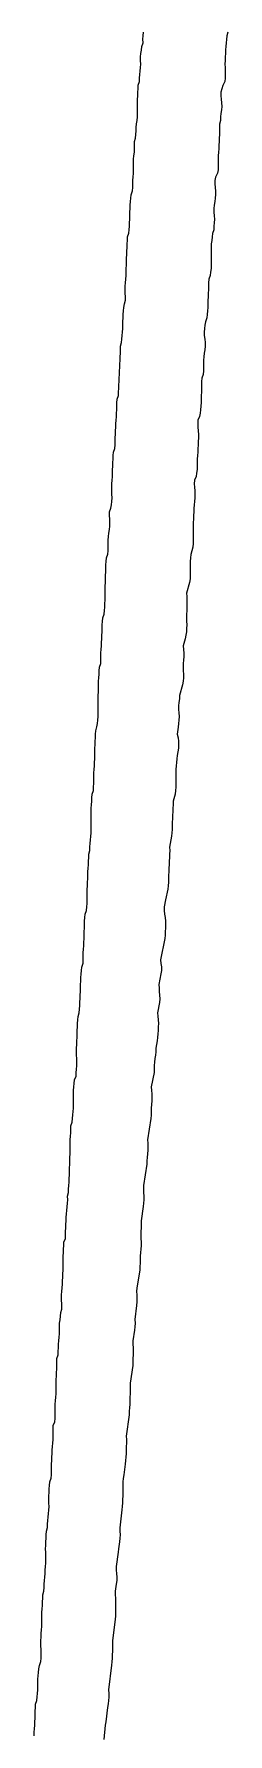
# Model space of a CAD drawing. Extents: x -16 to 11205, y -14909 to 147.
# Drawn here: x 9784.8 to 9839.7, y -14427.5 to -13945.5 of the extents above; entities that cross this region are included whole.
import ezdxf

# ---------------------------------------------------------------- set-up
doc = ezdxf.new("R2010")
doc.units = 0
doc.layers.get('0').update_dxf_attribs({"color": 1, "linetype": 'CONTINUOUS', "lineweight": 15, "true_color": 0xff0000})

msp = doc.modelspace()

# ---------------------------------------------------------------- linework, layer by layer
for p, q in [((9815.25, -13950.03), (9815.36, -13949.03)), ((9815.36, -13949.03), (9815.69, -13947.98)), ((9815.68, -13946.98), (9815.72, -13945.98)), ((9815.69, -13947.98), (9815.68, -13946.98)), ((9815.72, -13945.98), (9815.85, -13944.99)), ((9839.1, -13949.01), (9839.05, -13950)), ((9839.19, -13948.02), (9839.1, -13949.01)), ((9839.3, -13947.03), (9839.19, -13948.02)), ((9839.4, -13946.03), (9839.3, -13947.03)), ((9839.73, -13944.98), (9839.4, -13946.03)), ((9814.99, -13955), (9815.03, -13954)), ((9815.01, -13953), (9815.02, -13952)), ((9815.03, -13954), (9815.01, -13953)), ((9815.02, -13952), (9815.11, -13951.01)), ((9815.11, -13951.01), (9815.25, -13950.03)), ((9838.92, -13953), (9838.89, -13954)), ((9838.89, -13954), (9838.9, -13955)), ((9838.96, -13952), (9838.92, -13953)), ((9839, -13951), (9838.96, -13952)), ((9839.05, -13950), (9839, -13951)), ((9814.67, -13958.97), (9814.72, -13957.98)), ((9814.72, -13957.98), (9814.79, -13956.98)), ((9814.79, -13956.98), (9814.9, -13955.99)), ((9814.9, -13955.99), (9814.99, -13955)), ((9838.91, -13957.99), (9838.82, -13958.97)), ((9838.9, -13955), (9838.91, -13956)), ((9838.91, -13956), (9838.93, -13957)), ((9838.93, -13957), (9838.91, -13957.99)), ((9814.14, -13964.01), (9814.19, -13963.01)), ((9814.19, -13963.01), (9814.23, -13962.01)), ((9814.23, -13962.01), (9814.28, -13961.02)), ((9814.28, -13961.02), (9814.33, -13960.02)), ((9814.33, -13960.02), (9814.67, -13958.97)), ((9837.74, -13961.96), (9837.67, -13962.98)), ((9837.67, -13962.98), (9837.79, -13964)), ((9838, -13961), (9837.74, -13961.96)), ((9838.31, -13960.07), (9838, -13961)), ((9838.82, -13958.97), (9838.31, -13960.07)), ((9814.1, -13965), (9814.14, -13964.01)), ((9814.1, -13966), (9814.1, -13965)), ((9814.14, -13967), (9814.1, -13966)), ((9814.12, -13969.01), (9814.17, -13968.01)), ((9814.17, -13968.01), (9814.14, -13967)), ((9837.73, -13967.98), (9837.65, -13968.98)), ((9837.86, -13966.99), (9837.73, -13967.98)), ((9837.79, -13964), (9837.94, -13965)), ((9837.96, -13966), (9837.86, -13966.99)), ((9837.94, -13965), (9837.96, -13966)), ((9813.65, -13973.98), (9813.72, -13972.98)), ((9813.72, -13972.98), (9813.79, -13971.98)), ((9813.79, -13971.98), (9813.88, -13970.99)), ((9813.88, -13970.99), (9814.01, -13970)), ((9814.01, -13970), (9814.12, -13969.01)), ((9837.35, -13973.01), (9837.32, -13974.01)), ((9837.64, -13969.99), (9837.35, -13971.01)), ((9837.35, -13971.01), (9837.36, -13972.01)), ((9837.36, -13972.01), (9837.35, -13973.01)), ((9837.65, -13968.98), (9837.64, -13969.99)), ((9813.25, -13979.02), (9813.32, -13978.02)), ((9813.29, -13976.01), (9813.59, -13974.98)), ((9813.32, -13977.02), (9813.29, -13976.01)), ((9813.32, -13978.02), (9813.32, -13977.02)), ((9813.59, -13974.98), (9813.65, -13973.98)), ((9837.12, -13978.01), (9837.06, -13979)), ((9837.16, -13977.01), (9837.12, -13978.01)), ((9837.2, -13976.01), (9837.16, -13977.01)), ((9837.26, -13975.01), (9837.2, -13976.01)), ((9837.32, -13974.01), (9837.26, -13975.01)), ((9812.98, -13982), (9813, -13981)), ((9813, -13983), (9812.98, -13982)), ((9813, -13981), (9813.12, -13980.01)), ((9813.02, -13984), (9813, -13983)), ((9813.12, -13980.01), (9813.25, -13979.02)), ((9836.99, -13983), (9836.93, -13983.99)), ((9836.99, -13980), (9836.94, -13981)), ((9836.94, -13981), (9836.96, -13982)), ((9836.96, -13982), (9836.99, -13983)), ((9837.06, -13979), (9836.99, -13980)), ((9812.81, -13987.99), (9812.83, -13986.99)), ((9812.83, -13986.99), (9812.89, -13985.99)), ((9812.89, -13985.99), (9812.97, -13985)), ((9812.97, -13985), (9813.02, -13984)), ((9836.06, -13987.01), (9836.03, -13988)), ((9836.22, -13986.03), (9836.06, -13987.01)), ((9836.77, -13984.96), (9836.22, -13986.03)), ((9836.93, -13983.99), (9836.77, -13984.96)), ((9812.1, -13993.01), (9812.2, -13992.02)), ((9812.2, -13992.02), (9812.32, -13991.04)), ((9812.32, -13991.04), (9812.75, -13989.98)), ((9812.75, -13989.98), (9812.81, -13988.98)), ((9812.81, -13988.98), (9812.81, -13987.99)), ((9836.12, -13992.01), (9835.97, -13993)), ((9836.03, -13988), (9836.08, -13989)), ((9836.08, -13989), (9836.16, -13990)), ((9836.18, -13991.01), (9836.12, -13992.01)), ((9836.16, -13990), (9836.18, -13991.01)), ((9811.94, -13998), (9811.96, -13997)), ((9811.96, -13997), (9811.98, -13996)), ((9811.98, -13996), (9812.01, -13995)), ((9812.01, -13995), (9812.04, -13994)), ((9812.04, -13994), (9812.1, -13993.01)), ((9835.8, -13993.98), (9835.71, -13994.99)), ((9835.71, -13994.99), (9835.76, -13996)), ((9835.76, -13996), (9835.85, -13997)), ((9835.97, -13993), (9835.8, -13993.98)), ((9835.85, -13997), (9835.89, -13998)), ((9811.31, -14003.03), (9811.69, -14001.97)), ((9811.69, -14001.97), (9811.77, -14000.98)), ((9811.77, -14000.98), (9811.85, -13999.99)), ((9811.85, -13999.99), (9811.9, -13998.99)), ((9811.9, -13998.99), (9811.94, -13998)), ((9835.39, -14002.04), (9835.29, -14003.03)), ((9835.74, -14000.98), (9835.39, -14002.04)), ((9835.77, -13999.99), (9835.74, -14000.98)), ((9835.84, -13998.99), (9835.77, -13999.99)), ((9835.89, -13998), (9835.84, -13998.99)), ((9811.08, -14008), (9811.12, -14007.01)), ((9811.12, -14007.01), (9811.16, -14006.01)), ((9811.16, -14006.01), (9811.21, -14005.02)), ((9811.21, -14005.02), (9811.25, -14004.02)), ((9811.25, -14004.02), (9811.31, -14003.03)), ((9835.02, -14005), (9834.97, -14006)), ((9834.97, -14006), (9834.97, -14007)), ((9834.97, -14007), (9834.97, -14008)), ((9835.14, -14004.02), (9835.02, -14005)), ((9835.29, -14003.03), (9835.14, -14004.02)), ((9810.94, -14012), (9810.97, -14011)), ((9810.97, -14011), (9811.01, -14010)), ((9811.01, -14010), (9811.04, -14009)), ((9811.04, -14009), (9811.08, -14008)), ((9834.99, -14011), (9834.93, -14011.99)), ((9834.97, -14008), (9834.97, -14009)), ((9834.97, -14009), (9834.99, -14010)), ((9834.99, -14010), (9834.99, -14011)), ((9810.67, -14016.99), (9810.75, -14015.99)), ((9810.75, -14015.99), (9810.82, -14014.99)), ((9810.82, -14014.99), (9810.87, -14013.99)), ((9810.87, -14013.99), (9810.91, -14013)), ((9810.91, -14013), (9810.94, -14012)), ((9834.28, -14015.03), (9834.24, -14016.02)), ((9834.24, -14016.02), (9834.24, -14017.01)), ((9834.68, -14013.97), (9834.28, -14015.03)), ((9834.81, -14012.98), (9834.68, -14013.97)), ((9834.93, -14011.99), (9834.81, -14012.98)), ((9810.4, -14022.03), (9810.77, -14020.99)), ((9810.63, -14017.99), (9810.67, -14016.99)), ((9810.67, -14019), (9810.63, -14017.99)), ((9810.73, -14019.99), (9810.67, -14019)), ((9810.77, -14020.99), (9810.73, -14019.99)), ((9834.02, -14021), (9833.99, -14022)), ((9834.09, -14020.01), (9834.02, -14021)), ((9834.17, -14019.01), (9834.09, -14020.01)), ((9834.22, -14018.01), (9834.17, -14019.01)), ((9834.24, -14017.01), (9834.22, -14018.01)), ((9810.02, -14027), (9810.04, -14026)), ((9810.04, -14026), (9810.07, -14025.01)), ((9810.07, -14025.01), (9810.14, -14024.01)), ((9810.14, -14024.01), (9810.27, -14023.03)), ((9810.27, -14023.03), (9810.4, -14022.03)), ((9833.78, -14025.97), (9833.34, -14027.05)), ((9833.88, -14024.99), (9833.78, -14025.97)), ((9833.96, -14024), (9833.88, -14024.99)), ((9833.99, -14023), (9833.96, -14024)), ((9833.99, -14022), (9833.99, -14023)), ((9809.71, -14031.98), (9809.78, -14030.98)), ((9809.78, -14030.98), (9809.86, -14029.99)), ((9809.86, -14029.99), (9809.93, -14029)), ((9809.93, -14029), (9809.99, -14028)), ((9809.99, -14028), (9810.02, -14027)), ((9833.06, -14029), (9832.98, -14030)), ((9832.98, -14030), (9833.02, -14031)), ((9833.02, -14031), (9833.15, -14032)), ((9833.21, -14028.03), (9833.06, -14029)), ((9833.34, -14027.05), (9833.21, -14028.03)), ((9809.25, -14037.01), (9809.28, -14036.01)), ((9809.28, -14036.01), (9809.3, -14035.01)), ((9809.3, -14035.01), (9809.31, -14034.02)), ((9809.31, -14034.02), (9809.64, -14032.98)), ((9809.64, -14032.98), (9809.71, -14031.98)), ((9833.04, -14036), (9832.92, -14036.99)), ((9833.17, -14035.01), (9833.04, -14036)), ((9833.15, -14032), (9833.25, -14033)), ((9833.25, -14034.01), (9833.17, -14035.01)), ((9833.25, -14033), (9833.25, -14034.01)), ((9809.06, -14041), (9809.09, -14040.01)), ((9809.09, -14040.01), (9809.14, -14039.01)), ((9809.14, -14039.01), (9809.2, -14038.01)), ((9809.2, -14038.01), (9809.25, -14037.01)), ((9832.84, -14039.99), (9832.82, -14040.99)), ((9832.85, -14037.99), (9832.83, -14038.99)), ((9832.83, -14038.99), (9832.84, -14039.99)), ((9832.92, -14036.99), (9832.85, -14037.99)), ((9808.8, -14045.99), (9808.85, -14044.99)), ((9808.85, -14044.99), (9808.92, -14043.99)), ((9808.92, -14043.99), (9808.97, -14043)), ((9808.97, -14043), (9809.02, -14042)), ((9809.02, -14042), (9809.06, -14041)), ((9832.25, -14044.01), (9832.24, -14045.01)), ((9832.24, -14045.01), (9832.26, -14046.01)), ((9832.31, -14043.02), (9832.25, -14044.01)), ((9832.74, -14041.98), (9832.31, -14043.02)), ((9832.82, -14040.99), (9832.74, -14041.98)), ((9808.25, -14051.01), (9808.28, -14050.02)), ((9808.28, -14050.02), (9808.33, -14049.02)), ((9808.33, -14049.02), (9808.7, -14047.98)), ((9808.7, -14047.98), (9808.75, -14046.98)), ((9808.75, -14046.98), (9808.8, -14045.99)), ((9832.1, -14050.01), (9832.07, -14051.01)), ((9832.13, -14049.01), (9832.1, -14050.01)), ((9832.19, -14048.01), (9832.13, -14049.01)), ((9832.25, -14047.01), (9832.19, -14048.01)), ((9832.26, -14046.01), (9832.25, -14047.01)), ((9808, -14056), (9808.08, -14055.01)), ((9808.08, -14055.01), (9808.16, -14054.01)), ((9808.16, -14054.01), (9808.22, -14053.01)), ((9808.22, -14053.01), (9808.24, -14052.01)), ((9808.24, -14052.01), (9808.25, -14051.01)), ((9831.23, -14055.02), (9831.19, -14056.01)), ((9831.7, -14053.96), (9831.23, -14055.02)), ((9831.87, -14052.98), (9831.7, -14053.96)), ((9832, -14052), (9831.87, -14052.98)), ((9832.07, -14051.01), (9832, -14052)), ((9807.81, -14060.99), (9807.85, -14059.99)), ((9807.85, -14059.99), (9807.89, -14058.99)), ((9807.89, -14058.99), (9807.93, -14058)), ((9807.93, -14058), (9807.95, -14057)), ((9807.95, -14057), (9808, -14056)), ((9831.19, -14056.01), (9831.24, -14057)), ((9831.24, -14057), (9831.32, -14058)), ((9831.32, -14058), (9831.37, -14059)), ((9831.36, -14060), (9831.33, -14061.01)), ((9831.37, -14059), (9831.36, -14060)), ((9807.27, -14065.02), (9807.34, -14064.03)), ((9807.34, -14064.03), (9807.72, -14062.98)), ((9807.72, -14062.98), (9807.77, -14061.98)), ((9807.77, -14061.98), (9807.81, -14060.99)), ((9831.18, -14064.01), (9831.1, -14065.01)), ((9831.25, -14063.02), (9831.18, -14064.01)), ((9831.29, -14062.02), (9831.25, -14063.02)), ((9831.33, -14061.01), (9831.29, -14062.02)), ((9807.05, -14070), (9807.09, -14069.01)), ((9807.09, -14069.01), (9807.12, -14068.01)), ((9807.12, -14068.01), (9807.16, -14067.01)), ((9807.16, -14067.01), (9807.2, -14066.02)), ((9807.2, -14066.02), (9807.27, -14065.02)), ((9830.97, -14069), (9830.86, -14069.98)), ((9831.03, -14068), (9830.97, -14069)), ((9831.04, -14067), (9831.03, -14068)), ((9831.05, -14066), (9831.04, -14067)), ((9831.1, -14065.01), (9831.05, -14066)), ((9806.86, -14074), (9806.9, -14073)), ((9806.87, -14075), (9806.86, -14074)), ((9806.9, -14073), (9806.96, -14072)), ((9806.96, -14072), (9807.01, -14071)), ((9807.01, -14071), (9807.05, -14070)), ((9830.24, -14072.02), (9830.19, -14073.01)), ((9830.19, -14073.01), (9830.24, -14074)), ((9830.7, -14070.96), (9830.24, -14072.02)), ((9830.24, -14074), (9830.32, -14075)), ((9830.86, -14069.98), (9830.7, -14070.96)), ((9806.62, -14079.97), (9806.76, -14078.98)), ((9806.76, -14078.98), (9806.86, -14077.99)), ((9806.86, -14077.99), (9806.91, -14077)), ((9806.89, -14076), (9806.87, -14075)), ((9806.91, -14077), (9806.89, -14076)), ((9830.18, -14079.01), (9830.1, -14080.01)), ((9830.27, -14078.02), (9830.18, -14079.01)), ((9830.35, -14077.01), (9830.27, -14078.02)), ((9830.32, -14075), (9830.37, -14076)), ((9830.37, -14076), (9830.35, -14077.01)), ((9806.21, -14082.01), (9806.22, -14081.01)), ((9806.28, -14083.01), (9806.21, -14082.01)), ((9806.22, -14081.01), (9806.62, -14079.97)), ((9806.34, -14084.02), (9806.28, -14083.01)), ((9806.32, -14085.03), (9806.34, -14084.02)), ((9829.91, -14084), (9829.87, -14085)), ((9829.95, -14083), (9829.91, -14084)), ((9829.98, -14082), (9829.95, -14083)), ((9830.03, -14081), (9829.98, -14082)), ((9830.1, -14080.01), (9830.03, -14081)), ((9805.82, -14089.99), (9805.85, -14088.99)), ((9805.85, -14088.99), (9805.92, -14087.99)), ((9805.92, -14087.99), (9806.04, -14087)), ((9806.04, -14087), (9806.2, -14086.02)), ((9806.2, -14086.02), (9806.32, -14085.03)), ((9829.89, -14089), (9829.84, -14089.99)), ((9829.87, -14085), (9829.85, -14086)), ((9829.85, -14086), (9829.86, -14087)), ((9829.86, -14087), (9829.89, -14088)), ((9829.89, -14088), (9829.89, -14089)), ((9805.35, -14094.03), (9805.75, -14092.98)), ((9805.75, -14092.98), (9805.79, -14091.99)), ((9805.79, -14091.99), (9805.8, -14090.99)), ((9805.8, -14090.99), (9805.82, -14089.99)), ((9829.22, -14093.03), (9829.12, -14094.01)), ((9829.75, -14090.97), (9829.22, -14093.03)), ((9829.84, -14089.99), (9829.75, -14090.97)), ((9805.11, -14099), (9805.14, -14098.01)), ((9805.14, -14098.01), (9805.16, -14097.01)), ((9805.16, -14097.01), (9805.19, -14096.01)), ((9805.19, -14096.01), (9805.26, -14095.02)), ((9805.26, -14095.02), (9805.35, -14094.03)), ((9829.05, -14095), (9829.02, -14096)), ((9829.02, -14096), (9829.03, -14097)), ((9829.03, -14097), (9829.05, -14098)), ((9829.12, -14094.01), (9829.05, -14095)), ((9829.05, -14098), (9829.06, -14099.01)), ((9804.98, -14104), (9805, -14103)), ((9805, -14103), (9805.02, -14102)), ((9805.02, -14102), (9805.04, -14101)), ((9805.04, -14101), (9805.07, -14100)), ((9805.07, -14100), (9805.11, -14099)), ((9828.82, -14100.97), (9828.03, -14104)), ((9828.99, -14100), (9828.82, -14100.97)), ((9829.06, -14099.01), (9828.99, -14100)), ((9804.79, -14108.98), (9804.87, -14107.99)), ((9804.87, -14107.99), (9804.92, -14107)), ((9804.92, -14107), (9804.94, -14106)), ((9804.94, -14106), (9804.96, -14105)), ((9804.96, -14105), (9804.98, -14104)), ((9828.03, -14104), (9828.05, -14105)), ((9828.05, -14105), (9828.1, -14106)), ((9828.08, -14108), (9828.05, -14109)), ((9828.1, -14107), (9828.08, -14108)), ((9828.1, -14106), (9828.1, -14107)), ((9804.1, -14114.01), (9804.13, -14113.01)), ((9804.13, -14113.01), (9804.19, -14112.02)), ((9804.19, -14112.02), (9804.27, -14111.03)), ((9804.27, -14111.03), (9804.68, -14109.96)), ((9804.68, -14109.96), (9804.79, -14108.98)), ((9828.05, -14113), (9828.02, -14114)), ((9828.04, -14110), (9828.03, -14111)), ((9828.03, -14111), (9828.04, -14112)), ((9828.05, -14109), (9828.04, -14110)), ((9828.04, -14112), (9828.05, -14113)), ((9803.97, -14118), (9804.03, -14117)), ((9804.03, -14117), (9804.06, -14116)), ((9804.06, -14116), (9804.08, -14115)), ((9804.08, -14115), (9804.1, -14114.01)), ((9827.63, -14116.95), (9827.09, -14119)), ((9827.81, -14115.97), (9827.63, -14116.95)), ((9827.95, -14114.99), (9827.81, -14115.97)), ((9828.02, -14114), (9827.95, -14114.99)), ((9803.74, -14122.99), (9803.76, -14121.99)), ((9803.76, -14121.99), (9803.77, -14120.99)), ((9803.77, -14120.99), (9803.82, -14119.99)), ((9803.82, -14119.99), (9803.89, -14118.99)), ((9803.89, -14118.99), (9803.97, -14118)), ((9827.09, -14119), (9827.15, -14120)), ((9827.23, -14122.01), (9827.13, -14123.01)), ((9827.15, -14120), (9827.24, -14121)), ((9827.24, -14121), (9827.23, -14122.01)), ((9803.18, -14128.01), (9803.24, -14127.02)), ((9803.24, -14127.02), (9803.29, -14126.02)), ((9803.29, -14126.02), (9803.34, -14125.02)), ((9803.34, -14125.02), (9803.7, -14123.98)), ((9803.7, -14123.98), (9803.74, -14122.99)), ((9827.04, -14124), (9827.02, -14125)), ((9827.02, -14125), (9827.08, -14126)), ((9827.13, -14123.01), (9827.04, -14124)), ((9827.08, -14126), (9827.14, -14127.01)), ((9827.14, -14127.01), (9827.13, -14128.01)), ((9803.02, -14133), (9803.04, -14132)), ((9803.04, -14132), (9803.06, -14131)), ((9803.06, -14131), (9803.08, -14130)), ((9803.08, -14130), (9803.12, -14129.01)), ((9803.12, -14129.01), (9803.18, -14128.01)), ((9826.82, -14129.97), (9826.05, -14133.01)), ((9827.01, -14129), (9826.82, -14129.97)), ((9827.13, -14128.01), (9827.01, -14129)), ((9802.96, -14135), (9802.98, -14134)), ((9802.96, -14136), (9802.96, -14135)), ((9802.99, -14137), (9802.96, -14136)), ((9802.98, -14134), (9803.02, -14133)), ((9803.01, -14138), (9802.99, -14137)), ((9825.83, -14134.98), (9825.72, -14135.98)), ((9825.72, -14135.98), (9825.75, -14136.99)), ((9825.75, -14136.99), (9825.87, -14138)), ((9825.97, -14134), (9825.83, -14134.98)), ((9826.05, -14133.01), (9825.97, -14134)), ((9802.29, -14143.03), (9802.66, -14141.96)), ((9802.66, -14141.96), (9802.76, -14140.98)), ((9802.76, -14140.98), (9802.89, -14139.99)), ((9802.89, -14139.99), (9802.98, -14139)), ((9802.98, -14139), (9803.01, -14138)), ((9825.63, -14141.99), (9825.34, -14143.99)), ((9825.69, -14140.98), (9825.63, -14141.99)), ((9825.81, -14139.99), (9825.69, -14140.98)), ((9825.9, -14139), (9825.81, -14139.99)), ((9825.87, -14138), (9825.9, -14139)), ((9802.11, -14147), (9802.15, -14146.01)), ((9802.15, -14146.01), (9802.2, -14145.01)), ((9802.2, -14145.01), (9802.25, -14144.02)), ((9802.25, -14144.02), (9802.29, -14143.03)), ((9825.34, -14143.99), (9825.68, -14145)), ((9825.68, -14145), (9825.71, -14146)), ((9825.71, -14146), (9825.73, -14147)), ((9802, -14152), (9802.05, -14151)), ((9802.05, -14151), (9802.08, -14150)), ((9802.08, -14149), (9802.09, -14148)), ((9802.08, -14150), (9802.08, -14149)), ((9802.09, -14148), (9802.11, -14147)), ((9825.27, -14151.02), (9825.19, -14152.02)), ((9825.33, -14150.02), (9825.27, -14151.02)), ((9825.72, -14147.99), (9825.33, -14150.02)), ((9825.73, -14147), (9825.72, -14147.99)), ((9801.74, -14156.99), (9801.77, -14155.99)), ((9801.77, -14155.99), (9801.81, -14154.99)), ((9801.81, -14154.99), (9801.87, -14153.99)), ((9801.87, -14153.99), (9801.94, -14153)), ((9801.94, -14153), (9802, -14152)), ((9825, -14154), (9824.95, -14155)), ((9824.95, -14155), (9824.95, -14156)), ((9824.95, -14156), (9824.99, -14157)), ((9825.09, -14153.01), (9825, -14154)), ((9825.19, -14152.02), (9825.09, -14153.01)), ((9801.24, -14162.02), (9801.31, -14161.02)), ((9801.31, -14161.02), (9801.67, -14159.98)), ((9801.67, -14159.98), (9801.71, -14158.98)), ((9801.71, -14158.98), (9801.73, -14157.99)), ((9801.73, -14157.99), (9801.74, -14156.99)), ((9824.77, -14160.97), (9824.26, -14163.03)), ((9824.88, -14159.99), (9824.77, -14160.97)), ((9824.97, -14159), (9824.88, -14159.99)), ((9825.01, -14158), (9824.97, -14159)), ((9824.99, -14157), (9825.01, -14158)), ((9801.04, -14166), (9801.05, -14165)), ((9801.05, -14167), (9801.04, -14166)), ((9801.05, -14165), (9801.1, -14164.01)), ((9801.1, -14164.01), (9801.16, -14163.01)), ((9801.16, -14163.01), (9801.24, -14162.02)), ((9824.11, -14166.01), (9824.07, -14167)), ((9824.15, -14165.01), (9824.11, -14166.01)), ((9824.2, -14164.02), (9824.15, -14165.01)), ((9824.26, -14163.03), (9824.2, -14164.02)), ((9800.99, -14172), (9801.04, -14171)), ((9801.04, -14171), (9801.05, -14170)), ((9801.05, -14168), (9801.05, -14167)), ((9801.05, -14169), (9801.05, -14168)), ((9801.05, -14170), (9801.05, -14169)), ((9823.94, -14170.99), (9823.86, -14171.99)), ((9823.96, -14170), (9823.94, -14170.99)), ((9823.98, -14169), (9823.96, -14170)), ((9824.02, -14168), (9823.98, -14169)), ((9824.07, -14167), (9824.02, -14168)), ((9800.65, -14175.98), (9800.7, -14174.98)), ((9800.7, -14174.98), (9800.78, -14173.98)), ((9800.78, -14173.98), (9800.89, -14172.99)), ((9800.89, -14172.99), (9800.99, -14172)), ((9823.73, -14172.97), (9823.23, -14176.01)), ((9823.86, -14171.99), (9823.73, -14172.97)), ((9800.22, -14181.02), (9800.29, -14180.02)), ((9800.29, -14180.02), (9800.32, -14179.02)), ((9800.32, -14179.02), (9800.33, -14178.02)), ((9800.33, -14178.02), (9800.63, -14176.98)), ((9800.63, -14176.98), (9800.65, -14175.98)), ((9823.11, -14180.01), (9823.08, -14181)), ((9823.14, -14179.01), (9823.11, -14180.01)), ((9823.2, -14178.01), (9823.14, -14179.01)), ((9823.24, -14177.01), (9823.2, -14178.01)), ((9823.23, -14176.01), (9823.24, -14177.01)), ((9800.01, -14186), (9800.03, -14185)), ((9800.03, -14184), (9800.05, -14183)), ((9800.03, -14185), (9800.03, -14184)), ((9800.05, -14183), (9800.12, -14182.01)), ((9800.12, -14182.01), (9800.22, -14181.02)), ((9822.97, -14183), (9822.93, -14184)), ((9822.93, -14184), (9822.93, -14185)), ((9822.93, -14185), (9822.93, -14185.99)), ((9823.03, -14182), (9822.97, -14183)), ((9823.08, -14181), (9823.03, -14182)), ((9799.85, -14190.99), (9799.86, -14189.99)), ((9799.86, -14189.99), (9799.88, -14189)), ((9799.88, -14189), (9799.91, -14188)), ((9799.91, -14188), (9799.96, -14187)), ((9799.96, -14187), (9800.01, -14186)), ((9822.72, -14187.96), (9822.05, -14191.01)), ((9822.85, -14186.98), (9822.72, -14187.96)), ((9822.93, -14185.99), (9822.85, -14186.98)), ((9799.2, -14196.02), (9799.27, -14195.02)), ((9799.27, -14195.02), (9799.68, -14193.97)), ((9799.68, -14193.97), (9799.78, -14192.98)), ((9799.78, -14192.98), (9799.84, -14191.99)), ((9799.84, -14191.99), (9799.85, -14190.99)), ((9821.64, -14192.98), (9821.63, -14194)), ((9821.63, -14194), (9821.8, -14195.01)), ((9822.05, -14191.01), (9821.64, -14192.98)), ((9821.8, -14195.01), (9822, -14196)), ((9799.07, -14200), (9799.11, -14199.01)), ((9799.11, -14199.01), (9799.14, -14198.01)), ((9799.14, -14198.01), (9799.16, -14197.01)), ((9799.16, -14197.01), (9799.2, -14196.02)), ((9822.02, -14199), (9821.98, -14200)), ((9822, -14196), (9822.09, -14197)), ((9822.07, -14198), (9822.02, -14199)), ((9822.09, -14197), (9822.07, -14198)), ((9798.83, -14204.99), (9798.9, -14203.99)), ((9798.9, -14203.99), (9798.96, -14203)), ((9798.96, -14203), (9799.01, -14202)), ((9799.01, -14202), (9799.04, -14201)), ((9799.04, -14201), (9799.07, -14200)), ((9821.84, -14201.97), (9820.64, -14207.98)), ((9821.93, -14200.99), (9821.84, -14201.97)), ((9821.98, -14200), (9821.93, -14200.99)), ((9798.37, -14210.03), (9798.7, -14208.98)), ((9798.7, -14207.98), (9798.72, -14206.98)), ((9798.7, -14208.98), (9798.7, -14207.98)), ((9798.72, -14206.98), (9798.76, -14205.98)), ((9798.76, -14205.98), (9798.83, -14204.99)), ((9820.64, -14207.98), (9820.75, -14209)), ((9820.75, -14209), (9820.9, -14210)), ((9798.01, -14215), (9798.04, -14214)), ((9798.04, -14214), (9798.09, -14213.01)), ((9798.09, -14213.01), (9798.19, -14212.02)), ((9798.19, -14212.02), (9798.3, -14211.03)), ((9798.3, -14211.03), (9798.37, -14210.03)), ((9820.77, -14211.99), (9820.18, -14215)), ((9820.92, -14211), (9820.77, -14211.99)), ((9820.9, -14210), (9820.92, -14211)), ((9797.82, -14219.99), (9797.86, -14218.99)), ((9797.86, -14218.99), (9797.9, -14217.99)), ((9797.9, -14217.99), (9797.95, -14217)), ((9797.95, -14217), (9797.99, -14216)), ((9797.99, -14216), (9798.01, -14215)), ((9820.18, -14215), (9820.23, -14216)), ((9820.23, -14216), (9820.28, -14217)), ((9820.28, -14217), (9820.35, -14218.01)), ((9820.4, -14219.03), (9820.33, -14220.04)), ((9820.35, -14218.01), (9820.4, -14219.03)), ((9797.24, -14225.02), (9797.29, -14224.02)), ((9797.29, -14224.02), (9797.64, -14222.97)), ((9797.64, -14222.97), (9797.71, -14221.98)), ((9797.71, -14221.98), (9797.77, -14220.98)), ((9797.77, -14220.98), (9797.82, -14219.99)), ((9820.33, -14220.04), (9819.81, -14222.99)), ((9819.81, -14222.99), (9819.91, -14224)), ((9819.91, -14224), (9820.02, -14225)), ((9797.03, -14229), (9797.06, -14228)), ((9797.06, -14228), (9797.11, -14227.01)), ((9797.11, -14227.01), (9797.18, -14226.01)), ((9797.18, -14226.01), (9797.24, -14225.02)), ((9819.93, -14228), (9819.85, -14228.99)), ((9820.01, -14227), (9819.93, -14228)), ((9820.06, -14226), (9820.01, -14227)), ((9820.02, -14225), (9820.06, -14226)), ((9796.88, -14234), (9796.89, -14233)), ((9796.89, -14233), (9796.93, -14232)), ((9796.93, -14232), (9796.98, -14231)), ((9796.98, -14231), (9797.01, -14230)), ((9797.01, -14230), (9797.03, -14229)), ((9819.34, -14233.03), (9819.28, -14234.03)), ((9819.72, -14230.98), (9819.34, -14233.03)), ((9819.78, -14229.98), (9819.72, -14230.98)), ((9819.85, -14228.99), (9819.78, -14229.98)), ((9796.87, -14238.99), (9796.91, -14238)), ((9796.89, -14235), (9796.88, -14234)), ((9796.92, -14236), (9796.89, -14235)), ((9796.91, -14238), (9796.92, -14237)), ((9796.92, -14237), (9796.92, -14236)), ((9818.88, -14237.99), (9818.86, -14238.98)), ((9818.93, -14236.99), (9818.88, -14237.99)), ((9819.04, -14236), (9818.93, -14236.99)), ((9819.18, -14235.02), (9819.04, -14236)), ((9819.28, -14234.03), (9819.18, -14235.02)), ((9796.11, -14244.01), (9796.2, -14243.02)), ((9796.2, -14243.02), (9796.31, -14242.04)), ((9796.31, -14242.04), (9796.73, -14240.97)), ((9796.73, -14240.97), (9796.81, -14239.98)), ((9796.81, -14239.98), (9796.87, -14238.99)), ((9818.8, -14239.97), (9818.04, -14244)), ((9818.86, -14238.98), (9818.8, -14239.97)), ((9795.98, -14247), (9796, -14246)), ((9795.98, -14248), (9795.98, -14247)), ((9795.99, -14249), (9795.98, -14248)), ((9796, -14246), (9796.04, -14245)), ((9796.04, -14245), (9796.11, -14244.01)), ((9818.04, -14244), (9818.12, -14245)), ((9818.15, -14248.01), (9818.06, -14249)), ((9818.12, -14245), (9818.2, -14246)), ((9818.21, -14247.01), (9818.15, -14248.01)), ((9818.2, -14246), (9818.21, -14247.01)), ((9795.71, -14252.97), (9795.83, -14251.98)), ((9795.83, -14251.98), (9795.93, -14250.99)), ((9795.93, -14250.99), (9795.98, -14250)), ((9795.98, -14250), (9795.99, -14249)), ((9817.98, -14252), (9817.9, -14252.99)), ((9817.99, -14251), (9817.98, -14252)), ((9818, -14250), (9817.99, -14251)), ((9818.06, -14249), (9818, -14250)), ((9795.18, -14258.01), (9795.26, -14257.02)), ((9795.26, -14257.02), (9795.29, -14256.02)), ((9795.29, -14256.02), (9795.3, -14255.02)), ((9795.3, -14255.02), (9795.63, -14253.97)), ((9795.63, -14253.97), (9795.71, -14252.97)), ((9817.9, -14252.99), (9816.99, -14259)), ((9795.02, -14261), (9795.04, -14260)), ((9795.03, -14262), (9795.02, -14261)), ((9795.03, -14263), (9795.03, -14262)), ((9795.04, -14260), (9795.1, -14259.01)), ((9795.1, -14259.01), (9795.18, -14258.01)), ((9817.02, -14262), (9816.97, -14263)), ((9816.99, -14259), (9817.06, -14260)), ((9817.06, -14261), (9817.02, -14262)), ((9817.06, -14260), (9817.06, -14261)), ((9794.89, -14267.99), (9794.92, -14267)), ((9794.92, -14267), (9794.95, -14266)), ((9794.95, -14266), (9794.98, -14265)), ((9794.98, -14265), (9795.01, -14264)), ((9795.01, -14264), (9795.03, -14263)), ((9816.74, -14265.96), (9815.79, -14272)), ((9816.81, -14264.98), (9816.74, -14265.96)), ((9816.9, -14263.99), (9816.81, -14264.98)), ((9816.97, -14263), (9816.9, -14263.99)), ((9794.64, -14272.99), (9794.69, -14271.98)), ((9794.69, -14271.98), (9794.75, -14270.99)), ((9794.75, -14270.99), (9794.8, -14269.99)), ((9794.8, -14269.99), (9794.85, -14268.99)), ((9794.85, -14268.99), (9794.89, -14267.99)), ((9815.79, -14272), (9815.84, -14273)), ((9794.26, -14278.02), (9794.34, -14277.02)), ((9794.34, -14275.01), (9794.62, -14273.99)), ((9794.37, -14276.02), (9794.34, -14275.01)), ((9794.34, -14277.02), (9794.37, -14276.02)), ((9794.62, -14273.99), (9794.64, -14272.99)), ((9815.86, -14276.99), (9815.73, -14277.97)), ((9815.84, -14273), (9815.86, -14274)), ((9815.86, -14274), (9815.89, -14275)), ((9815.91, -14276), (9815.86, -14276.99)), ((9815.89, -14275), (9815.91, -14276)), ((9793.92, -14281.99), (9793.97, -14281)), ((9793.97, -14281), (9794.04, -14280)), ((9794.04, -14280), (9794.14, -14279.02)), ((9794.14, -14279.02), (9794.26, -14278.02)), ((9815.73, -14277.97), (9815.19, -14282.01)), ((9793.7, -14286.98), (9793.76, -14285.98)), ((9793.76, -14285.98), (9793.79, -14284.99)), ((9793.79, -14284.99), (9793.82, -14283.99)), ((9793.82, -14283.99), (9793.86, -14282.99)), ((9793.86, -14282.99), (9793.92, -14281.99)), ((9815.09, -14285), (9815.05, -14286)), ((9815.05, -14286), (9815.08, -14287)), ((9815.16, -14284.01), (9815.09, -14285)), ((9815.2, -14283.01), (9815.16, -14284.01)), ((9815.19, -14282.01), (9815.2, -14283.01)), ((9793.11, -14292), (9793.14, -14291.01)), ((9793.14, -14291.01), (9793.19, -14290.01)), ((9793.19, -14290.01), (9793.25, -14289.02)), ((9793.25, -14289.02), (9793.32, -14288.03)), ((9793.32, -14288.03), (9793.7, -14286.98)), ((9814.98, -14291), (9814.92, -14291.99)), ((9815.07, -14290), (9814.98, -14291)), ((9815.14, -14289), (9815.07, -14290)), ((9815.08, -14287), (9815.13, -14288)), ((9815.13, -14288), (9815.14, -14289)), ((9793.01, -14297), (9793.06, -14296)), ((9793.06, -14296), (9793.1, -14295)), ((9793.1, -14293), (9793.11, -14292)), ((9793.11, -14294), (9793.1, -14293)), ((9793.1, -14295), (9793.11, -14294)), ((9814.74, -14295.97), (9813.9, -14300.99)), ((9814.82, -14294.98), (9814.74, -14295.97)), ((9814.86, -14293.99), (9814.82, -14294.98)), ((9814.89, -14292.99), (9814.86, -14293.99)), ((9814.92, -14291.99), (9814.89, -14292.99)), ((9792.7, -14301.98), (9792.8, -14300.98)), ((9792.8, -14300.98), (9792.88, -14299.99)), ((9792.88, -14299.99), (9792.93, -14299)), ((9792.93, -14299), (9792.97, -14298)), ((9792.97, -14298), (9793.01, -14297)), ((9813.9, -14300.99), (9813.86, -14301.99)), ((9792.61, -14302.97), (9792.7, -14301.98)), ((9792.72, -14307), (9792.61, -14302.97)), ((9813.96, -14305), (9813.82, -14305.98)), ((9813.86, -14301.99), (9813.9, -14303)), ((9813.9, -14303), (9813.96, -14304)), ((9813.96, -14304), (9813.96, -14305)), ((9792.08, -14311.01), (9792.19, -14310.02)), ((9792.19, -14310.02), (9792.34, -14309.03)), ((9792.34, -14309.03), (9792.44, -14308.02)), ((9792.44, -14308.02), (9792.72, -14307)), ((9813.82, -14305.98), (9813.34, -14310)), ((9813.34, -14310), (9813.44, -14311.01)), ((9791.88, -14315.99), (9791.96, -14315)), ((9791.96, -14315), (9792.01, -14314)), ((9792.01, -14314), (9792.04, -14313)), ((9792.04, -14312), (9792.08, -14311.01)), ((9792.04, -14313), (9792.04, -14312)), ((9813.25, -14313.03), (9812.81, -14315.99)), ((9813.41, -14312.03), (9813.25, -14313.03)), ((9813.44, -14311.01), (9813.41, -14312.03)), ((9791.33, -14321.01), (9791.64, -14319.98)), ((9791.64, -14319.98), (9791.67, -14318.98)), ((9791.67, -14318.98), (9791.73, -14317.98)), ((9791.73, -14317.98), (9791.81, -14316.98)), ((9791.81, -14316.98), (9791.88, -14315.99)), ((9812.81, -14315.99), (9812.82, -14316.99)), ((9812.82, -14316.99), (9812.88, -14318)), ((9812.87, -14320), (9812.83, -14320.99)), ((9812.91, -14319), (9812.87, -14320)), ((9812.88, -14318), (9812.91, -14319)), ((9791.16, -14326.01), (9791.21, -14325.01)), ((9791.21, -14325.01), (9791.25, -14324.01)), ((9791.25, -14324.01), (9791.29, -14323.01)), ((9791.29, -14323.01), (9791.32, -14322.01)), ((9791.32, -14322.01), (9791.33, -14321.01)), ((9812.76, -14322.98), (9812.06, -14328)), ((9812.8, -14321.98), (9812.76, -14322.98)), ((9812.83, -14320.99), (9812.8, -14321.98)), ((9791.1, -14328), (9791.11, -14327)), ((9791.12, -14329), (9791.1, -14328)), ((9791.11, -14327), (9791.16, -14326.01)), ((9791.15, -14330.01), (9791.12, -14329)), ((9791.13, -14331.01), (9791.15, -14330.01)), ((9812.08, -14330), (9812.03, -14331)), ((9812.06, -14328), (9812.09, -14329)), ((9812.09, -14329), (9812.08, -14330)), ((9790.81, -14334.99), (9790.85, -14333.99)), ((9790.85, -14333.99), (9790.93, -14333)), ((9790.93, -14333), (9791.04, -14332)), ((9791.04, -14332), (9791.13, -14331.01)), ((9811.91, -14333.99), (9811.86, -14334.99)), ((9811.95, -14333), (9811.91, -14333.99)), ((9811.99, -14332), (9811.95, -14333)), ((9812.03, -14331), (9811.99, -14332)), ((9790.29, -14340.02), (9790.7, -14338.98)), ((9790.7, -14338.98), (9790.8, -14337.99)), ((9790.8, -14337.99), (9790.84, -14336.99)), ((9790.83, -14335.99), (9790.81, -14334.99)), ((9790.84, -14336.99), (9790.83, -14335.99)), ((9811.74, -14336.97), (9810.94, -14343)), ((9811.81, -14335.98), (9811.74, -14336.97)), ((9811.86, -14334.99), (9811.81, -14335.98)), ((9790.2, -14345.02), (9790.26, -14344.01)), ((9790.22, -14341.01), (9790.29, -14340.02)), ((9790.22, -14342.01), (9790.22, -14341.01)), ((9790.25, -14343.01), (9790.22, -14342.01)), ((9790.26, -14344.01), (9790.25, -14343.01)), ((9810.94, -14343), (9811, -14344)), ((9811, -14344), (9810.98, -14345)), ((9789.83, -14349.99), (9789.88, -14348.99)), ((9789.88, -14348.99), (9789.93, -14347.99)), ((9789.93, -14347.99), (9790, -14347)), ((9790, -14347), (9790.1, -14346.01)), ((9790.1, -14346.01), (9790.2, -14345.02)), ((9810.82, -14348.99), (9810.73, -14349.98)), ((9810.88, -14347.99), (9810.82, -14348.99)), ((9810.91, -14347), (9810.88, -14347.99)), ((9810.93, -14346), (9810.91, -14347)), ((9810.98, -14345), (9810.93, -14346)), ((9789.73, -14354.98), (9789.78, -14353.99)), ((9789.78, -14351.99), (9789.8, -14350.99)), ((9789.79, -14352.99), (9789.78, -14351.99)), ((9789.78, -14353.99), (9789.79, -14352.99)), ((9789.8, -14350.99), (9789.83, -14349.99)), ((9810.22, -14354.02), (9810.1, -14355.01)), ((9810.67, -14350.97), (9810.22, -14354.02)), ((9810.73, -14349.98), (9810.67, -14350.97)), ((9789.09, -14359.01), (9789.15, -14358.01)), ((9789.15, -14358.01), (9789.23, -14357.02)), ((9789.23, -14357.02), (9789.33, -14356.03)), ((9789.33, -14356.03), (9789.73, -14354.98)), ((9810.01, -14356), (9809.99, -14357)), ((9809.99, -14357), (9810, -14358)), ((9810, -14358), (9810, -14359)), ((9810.1, -14355.01), (9810.01, -14356)), ((9789.04, -14364), (9789.08, -14363)), ((9789.06, -14360), (9789.09, -14359.01)), ((9789.06, -14361), (9789.06, -14360)), ((9789.07, -14362), (9789.06, -14361)), ((9789.08, -14363), (9789.07, -14362)), ((9809.77, -14362.98), (9809.7, -14363.97)), ((9809.84, -14361.99), (9809.77, -14362.98)), ((9809.91, -14360.99), (9809.84, -14361.99)), ((9809.97, -14360), (9809.91, -14360.99)), ((9810, -14359), (9809.97, -14360)), ((9788.65, -14368.98), (9788.69, -14367.98)), ((9788.69, -14367.98), (9788.76, -14366.98)), ((9788.76, -14366.98), (9788.86, -14365.99)), ((9788.86, -14365.99), (9788.96, -14365)), ((9788.96, -14365), (9789.04, -14364)), ((9809.7, -14363.97), (9809.09, -14369)), ((9788.17, -14374.01), (9788.22, -14373.01)), ((9788.22, -14373.01), (9788.27, -14372.01)), ((9788.27, -14372.01), (9788.3, -14371.02)), ((9788.3, -14371.02), (9788.33, -14370.02)), ((9788.33, -14370.02), (9788.65, -14368.98)), ((9809.05, -14373.01), (9808.75, -14374.97)), ((9809.15, -14372.01), (9809.05, -14373.01)), ((9809.09, -14369), (9809.16, -14370)), ((9809.19, -14371.01), (9809.15, -14372.01)), ((9809.16, -14370), (9809.19, -14371.01)), ((9788.13, -14375), (9788.17, -14374.01)), ((9788.14, -14376), (9788.13, -14375)), ((9788.17, -14377), (9788.14, -14376)), ((9788.15, -14379.01), (9788.18, -14378.01)), ((9788.18, -14378.01), (9788.17, -14377)), ((9808.65, -14375.96), (9808.07, -14380)), ((9808.75, -14374.97), (9808.65, -14375.96)), ((9787.82, -14383.98), (9787.91, -14382.99)), ((9787.91, -14382.99), (9787.98, -14382)), ((9787.98, -14382), (9788.03, -14381)), ((9788.03, -14381), (9788.08, -14380)), ((9788.08, -14380), (9788.15, -14379.01)), ((9808.07, -14380), (9808.09, -14381)), ((9808.09, -14381), (9808.18, -14382)), ((9808.18, -14382), (9808.26, -14383.01)), ((9808.26, -14383.01), (9808.24, -14384.01)), ((9787.31, -14388.02), (9787.65, -14386.98)), ((9787.65, -14386.98), (9787.68, -14385.98)), ((9787.68, -14385.98), (9787.74, -14384.98)), ((9787.74, -14384.98), (9787.82, -14383.98)), ((9807.85, -14386.99), (9807.84, -14388)), ((9808.12, -14385.01), (9807.85, -14386.99)), ((9808.24, -14384.01), (9808.12, -14385.01)), ((9787.09, -14393), (9787.15, -14392.01)), ((9787.15, -14392.01), (9787.21, -14391.01)), ((9787.21, -14391.01), (9787.26, -14390.02)), ((9787.26, -14390.02), (9787.29, -14389.02)), ((9787.29, -14389.02), (9787.31, -14388.02)), ((9807.84, -14388), (9807.89, -14389)), ((9807.89, -14389), (9807.93, -14390)), ((9807.91, -14392), (9807.9, -14392.99)), ((9807.93, -14391), (9807.91, -14392)), ((9807.93, -14390), (9807.93, -14391)), ((9786.96, -14398), (9787, -14397)), ((9787, -14397), (9787.03, -14396)), ((9787.03, -14395), (9787.05, -14394)), ((9787.03, -14396), (9787.03, -14395)), ((9787.05, -14394), (9787.09, -14393)), ((9807.78, -14394.98), (9807.01, -14401)), ((9807.86, -14393.99), (9807.78, -14394.98)), ((9807.9, -14392.99), (9807.86, -14393.99)), ((9786.75, -14400.99), (9786.82, -14399.99)), ((9786.86, -14405), (9786.75, -14400.99)), ((9786.82, -14399.99), (9786.89, -14398.99)), ((9786.89, -14398.99), (9786.96, -14398)), ((9807.01, -14401), (9807.02, -14402)), ((9807.02, -14402), (9807.04, -14403)), ((9786.34, -14408.04), (9786.78, -14406.98)), ((9786.78, -14406.98), (9786.86, -14405.99)), ((9786.86, -14405.99), (9786.86, -14405)), ((9806.87, -14406.99), (9806.79, -14407.97)), ((9806.95, -14406), (9806.87, -14406.99)), ((9807, -14405), (9806.95, -14406)), ((9807.03, -14404), (9807, -14405)), ((9807.04, -14403), (9807.03, -14404)), ((9785.88, -14412.99), (9785.91, -14411.99)), ((9785.91, -14411.99), (9785.99, -14411)), ((9785.99, -14411), (9786.09, -14410.01)), ((9786.09, -14410.01), (9786.21, -14409.03)), ((9786.21, -14409.03), (9786.34, -14408.04)), ((9806.79, -14407.97), (9805.95, -14415)), ((9785.77, -14416.98), (9785.85, -14415.99)), ((9785.85, -14415.99), (9785.88, -14414.99)), ((9785.88, -14413.99), (9785.88, -14412.99)), ((9785.88, -14414.99), (9785.88, -14413.99)), ((9805.95, -14415), (9806.02, -14416)), ((9806.02, -14416), (9806.01, -14417)), ((9785.17, -14422.01), (9785.19, -14421.01)), ((9785.19, -14421.01), (9785.21, -14420.02)), ((9785.21, -14420.02), (9785.25, -14419.02)), ((9785.25, -14419.02), (9785.66, -14417.97)), ((9785.66, -14417.97), (9785.77, -14416.98)), ((9805.68, -14419.96), (9805.15, -14424.02)), ((9805.81, -14418.98), (9805.68, -14419.96)), ((9805.93, -14417.99), (9805.81, -14418.98)), ((9806.01, -14417), (9805.93, -14417.99)), ((9784.91, -14426.99), (9784.97, -14426)), ((9784.97, -14426), (9785.02, -14425)), ((9785.02, -14425), (9785.08, -14424.01)), ((9785.08, -14424.01), (9785.13, -14423.01)), ((9785.13, -14423.01), (9785.17, -14422.01)), ((9805.02, -14425), (9804.57, -14429.01)), ((9805.15, -14424.02), (9805.02, -14425)), ((9784.84, -14427.99), (9784.91, -14426.99))]:
    msp.add_line(p, q)

doc.saveas('drawing.dxf')
